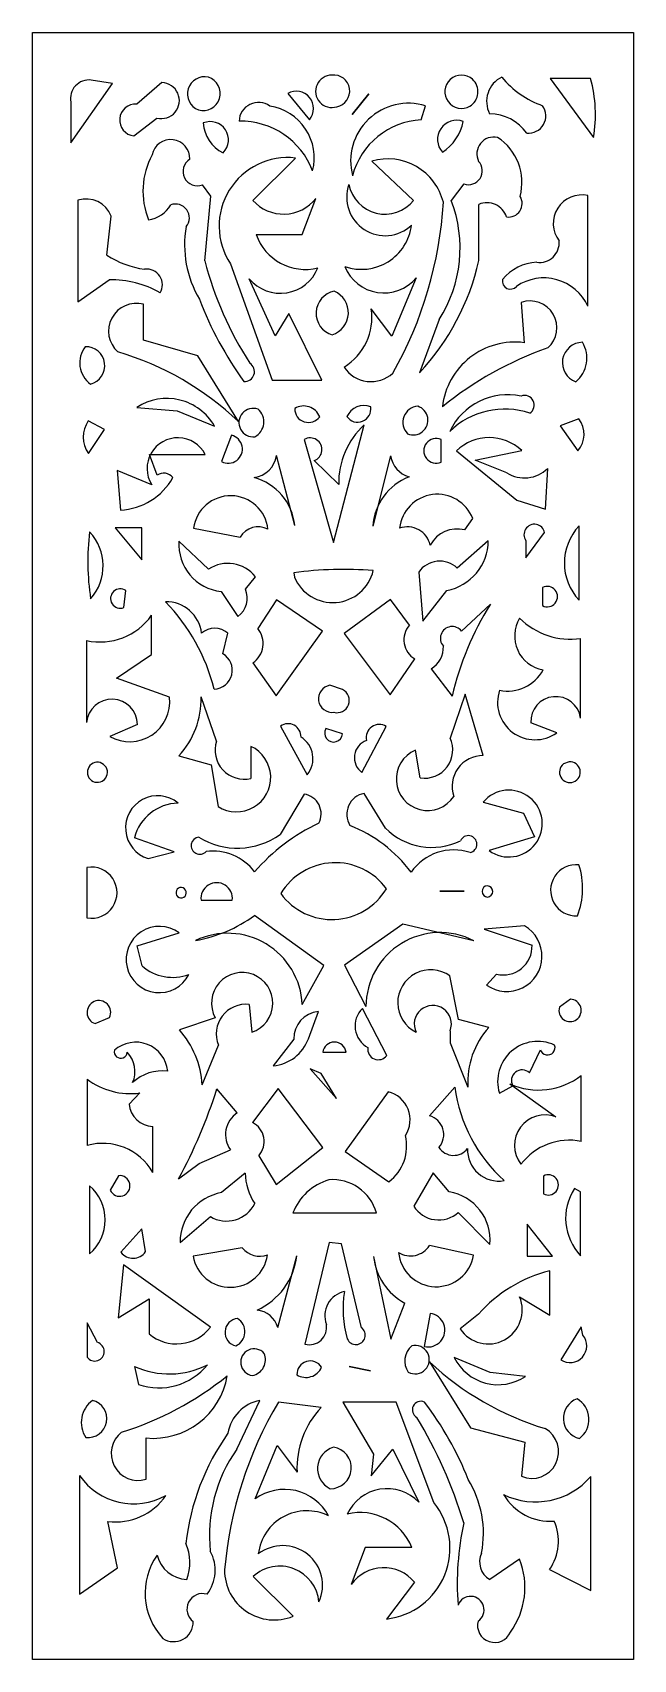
# Model space of a CAD drawing. Header units: inches. Extents: x 0 to 13, y 0 to 35.2.
import ezdxf

# ---------------------------------------------------------------- set-up
doc = ezdxf.new("R2010")
doc.units = ezdxf.units.IN
doc.header["$MEASUREMENT"] = 0
doc.layers.add('INSIDE_CUT', color=1, linetype='Continuous')
doc.layers.add('OUTSIDE_CUT', color=7, linetype='Continuous')

msp = doc.modelspace()

# ---------------------------------------------------------------- linework, layer by layer
at = {"layer": 'INSIDE_CUT'}
for p, q in [((1.731001, 34.08187), (1.270143, 34.159242)), ((11.194785, 34.190437), (12.136692, 32.914368)), ((12.071818, 34.190437), (11.194785, 34.190437)), ((0.828379, 32.805351), (1.731001, 34.08187)), ((2.798383, 34.103725), (2.255798, 33.637798)), ((5.521182, 33.868679), (5.990122, 33.302778)), ((6.917063, 33.413621), (7.27651, 33.863335)), ((7.27651, 33.863335), (6.917063, 33.413621)), ((0.828379, 33.681173), (0.828379, 32.805351)), ((8.410676, 33.296163), (8.503928, 33.601164)), ((2.194537, 32.953259), (2.691465, 33.33815)), ((4.765276, 31.555473), (5.691012, 32.472552)), ((7.341533, 32.408109), (8.244858, 31.556716)), ((3.859978, 31.649958), (3.678064, 31.895941)), ((9.330086, 31.912193), (9.058097, 31.55599)), ((0.983142, 31.559959), (0.983142, 29.362713)), ((3.724771, 30.251008), (3.859978, 31.649958)), ((5.836311, 30.81937), (6.12981, 31.599082)), ((9.655386, 30.254045), (9.655386, 31.471855)), ((12.013909, 29.267114), (12.013909, 31.662267)), ((1.61082, 30.372331), (1.704162, 31.219344)), ((4.838381, 30.81937), (5.836311, 30.81937)), ((4.281648, 30.184161), (5.182314, 27.667978)), ((0.983142, 29.362713), (1.659128, 29.835842)), ((5.249532, 28.624371), (4.68811, 29.860539)), ((8.302395, 29.879653), (7.7752, 28.618521)), ((2.397602, 28.530946), (2.397602, 29.310153)), ((7.7752, 28.618521), (7.327753, 29.209121)), ((10.56849, 29.348036), (10.635665, 28.479955)), ((5.543657, 29.111932), (5.249532, 28.624371)), ((6.261263, 27.667978), (5.543657, 29.111932)), ((8.794338, 28.977688), (8.370754, 27.830409)), ((3.578243, 28.193579), (2.397602, 28.530946)), ((4.454275, 26.772042), (3.578243, 28.193579)), ((5.182314, 27.667978), (6.261263, 27.667978)), ((1.558367, 26.600518), (1.205392, 26.789319)), ((2.256718, 27.080786), (3.13218, 27.004695)), ((3.13218, 27.004695), (3.935915, 26.675966)), ((11.819857, 26.830729), (11.417289, 26.67931)), ((1.208796, 26.083194), (1.558367, 26.600518)), ((4.303766, 26.477864), (4.087498, 25.907923)), ((6.510183, 24.160639), (7.175623, 26.705277)), ((11.417289, 26.67931), (11.797302, 26.141923)), ((2.694639, 25.61293), (2.53262, 26.059335)), ((2.53262, 26.059335), (3.737645, 26.059335)), ((5.671157, 24.524236), (5.274757, 26.04002)), ((5.878777, 26.387827), (6.510183, 24.160639)), ((8.836842, 25.89409), (8.836842, 26.387991)), ((9.170326, 26.138247), (10.475961, 25.072897)), ((9.57738, 25.937816), (10.585765, 26.144213)), ((2.578412, 25.406546), (1.833921, 25.716643)), ((1.833921, 25.716643), (1.902716, 24.85897)), ((6.623005, 25.409934), (6.093396, 25.928417)), ((7.745742, 26.030277), (7.359572, 24.509273)), ((10.258492, 25.665198), (9.57738, 25.937816)), ((11.099452, 24.882214), (11.144888, 25.76023)), ((10.475961, 25.072897), (11.099452, 24.882214)), ((9.348553, 24.430519), (9.522661, 24.67378)), ((1.787945, 24.476033), (2.364345, 23.78489)), ((2.364345, 24.476033), (1.787945, 24.476033)), ((2.364345, 23.78489), (2.364345, 24.476033)), ((3.482582, 24.468621), (4.489896, 24.273641)), ((10.671003, 23.826314), (11.07863, 24.371255)), ((11.823883, 22.90767), (11.823883, 24.516699)), ((3.805009, 23.579602), (3.167934, 24.189329)), ((9.860238, 24.196112), (9.18777, 23.604032)), ((10.671003, 24.197336), (10.671003, 23.826314)), ((4.604305, 23.149825), (4.82109, 23.414506)), ((5.651594, 23.504732), (5.665619, 23.406503)), ((8.353388, 23.519302), (8.44305, 22.455194)), ((1.975711, 22.7516), (2.020689, 23.117616)), ((4.082341, 23.098302), (4.444738, 22.560313)), ((5.275644, 22.921014), (4.874824, 22.299855)), ((6.270335, 22.240835), (5.275644, 22.921014)), ((7.747429, 22.92834), (6.744153, 22.18807)), ((8.153854, 22.366892), (7.747429, 22.92834)), ((8.44305, 22.455194), (8.959538, 23.120651)), ((11.033296, 23.184519), (11.033296, 22.792048)), ((2.575029, 21.733449), (2.575029, 22.58336)), ((9.90467, 22.821489), (9.281828, 22.241696)), ((4.115337, 21.750459), (4.226586, 22.194917)), ((5.270935, 20.842172), (6.270335, 22.240835)), ((6.744153, 22.18807), (7.733304, 20.861201)), ((1.167836, 22.038135), (1.167836, 20.266584)), ((11.856335, 20.36214), (11.856335, 22.080817)), ((1.814528, 21.227103), (2.575029, 21.733449)), ((4.764551, 21.551771), (5.270935, 20.842172)), ((7.733304, 20.861201), (8.269337, 21.639152)), ((2.963362, 20.810106), (1.814528, 21.227103)), ((8.623083, 21.425526), (9.075063, 20.833621)), ((3.976494, 19.864253), (3.645721, 20.817194)), ((6.708109, 20.980396), (6.430658, 21.069926)), ((9.356843, 20.875275), (9.036194, 19.928865)), ((9.750382, 19.548173), (9.356843, 20.875275)), ((2.270854, 20.223504), (1.671642, 19.96405)), ((5.363765, 20.185902), (5.943044, 19.134351)), ((6.704921, 20.018863), (6.346805, 20.132988)), ((7.127023, 19.182187), (7.651498, 20.177086)), ((11.340595, 20.04408), (10.778751, 20.25869)), ((4.724476, 19.749055), (4.724476, 19.050875)), ((3.166578, 19.545453), (3.863284, 19.349802)), ((8.385768, 19.066382), (8.282299, 19.663879)), ((11.610108, 19.416064), (11.485695, 19.368825)), ((1.508868, 18.998144), (1.556921, 19.034332)), ((3.863284, 19.349802), (4.013923, 18.446853)), ((5.876078, 18.715409), (5.357601, 17.844847)), ((7.634599, 17.980147), (7.17349, 18.732034)), ((9.746465, 18.53922), (10.622668, 18.302596)), ((10.622668, 18.302596), (10.856102, 17.789372)), ((3.062309, 17.466355), (2.203748, 17.772844)), ((10.856102, 17.789372), (9.877617, 17.494936)), ((2.500666, 17.323232), (3.062309, 17.466355)), ((1.177541, 17.129415), (1.177541, 16.039352)), ((8.80926, 16.615947), (9.335909, 16.615947)), ((9.335909, 16.615947), (8.80926, 16.615947)), ((3.644871, 16.419826), (4.322285, 16.419826)), ((6.301108, 15.011312), (4.798981, 16.091523)), ((8.007536, 15.900305), (6.750925, 15.013975)), ((9.546251, 15.544281), (8.007536, 15.900305)), ((10.643339, 15.866153), (9.773127, 15.791857)), ((2.265546, 15.432375), (3.171901, 15.712586)), ((9.773127, 15.791857), (10.805668, 15.447693)), ((2.368974, 14.998733), (2.265546, 15.432375)), ((5.836294, 14.167104), (6.301108, 15.011312)), ((6.750925, 15.013975), (7.213327, 14.119856)), ((9.212987, 13.843036), (9.029821, 14.782847)), ((10.035371, 14.822942), (9.823957, 14.585051)), ((4.685765, 14.167249), (4.745139, 13.56616)), ((7.663088, 13.064226), (7.135688, 14.080107)), ((11.634243, 14.277826), (11.39766, 14.106026)), ((1.353653, 13.751484), (1.666365, 13.885922)), ((3.952292, 13.877777), (3.176064, 13.614343)), ((5.968345, 13.426473), (6.183176, 14.012753)), ((9.871731, 13.668705), (9.212987, 13.843036)), ((5.650434, 13.415158), (5.205815, 12.836343)), ((9.032542, 13.598289), (9.031229, 13.336022)), ((3.669449, 12.42677), (4.020692, 13.288572)), ((6.278325, 13.136022), (6.781779, 13.136022)), ((9.031229, 13.336022), (9.418408, 12.377165)), ((10.747573, 12.687793), (10.988523, 13.186295)), ((6.002722, 12.770956), (6.573122, 12.131735)), ((6.243473, 12.670018), (6.002722, 12.770956)), ((6.573122, 12.131735), (6.243473, 12.670018)), ((1.179621, 12.550315), (1.179621, 11.117004)), ((4.429221, 11.819341), (3.988839, 12.343369)), ((5.313501, 12.349046), (4.757807, 11.614877)), ((6.282058, 11.074742), (5.313501, 12.349046)), ((9.132493, 12.378843), (8.58936, 11.759875)), ((10.098619, 12.248129), (10.392277, 12.406953)), ((10.328552, 12.447956), (11.322793, 11.733133)), ((11.871833, 11.204411), (11.871833, 12.633164)), ((2.089423, 12.012025), (2.323471, 12.252315)), ((7.690505, 12.277853), (6.765, 10.988598)), ((2.603661, 10.535473), (2.603661, 11.526508)), ((3.603234, 10.727258), (4.279605, 11.021792)), ((5.272767, 10.274524), (6.282058, 11.074742)), ((6.765, 10.988598), (7.710142, 10.332018)), ((3.158664, 10.393079), (3.603234, 10.727258)), ((4.893454, 10.892412), (5.272767, 10.274524)), ((1.233866, 10.241502), (1.233866, 8.772372)), ((1.857672, 10.46281), (1.679273, 10.150277)), ((4.598576, 10.519351), (4.087204, 10.096394)), ((8.665239, 10.522044), (8.245434, 9.804431)), ((9.012761, 10.114905), (8.665239, 10.522044)), ((11.053151, 10.45581), (11.053151, 10.071437)), ((11.854826, 10.112455), (11.721622, 10.183169)), ((11.854826, 8.733362), (11.854826, 10.112455)), ((3.192823, 9.017181), (3.848728, 9.578902)), ((5.629492, 9.657245), (7.43992, 9.657245)), ((9.209961, 9.665252), (9.895105, 8.976821)), ((2.364127, 9.317203), (1.910993, 8.805966)), ((2.443477, 8.820713), (2.364127, 9.317203)), ((11.249718, 8.721069), (10.698276, 9.415688)), ((10.698276, 9.415688), (10.698276, 8.721069)), ((4.536302, 8.90237), (3.475219, 8.723766)), ((6.41737, 9.020901), (5.892751, 6.819411)), ((6.684578, 8.98668), (6.41737, 9.020901)), ((7.115204, 7.176041), (6.684578, 8.98668)), ((9.542407, 8.745804), (8.586686, 8.952745)), ((1.970143, 8.538691), (1.852486, 7.392343)), ((3.847568, 7.1854), (1.970143, 8.538691)), ((5.306097, 7.179639), (5.718479, 8.728485)), ((7.375745, 8.712893), (7.753365, 6.930369)), ((10.698276, 8.721069), (11.249718, 8.721069)), ((11.189303, 7.444032), (11.189303, 8.403542)), ((1.852486, 7.392343), (2.52232, 7.800065)), ((2.52232, 7.800065), (2.52232, 7.041394)), ((10.536924, 7.842294), (11.189303, 7.444032)), ((7.753365, 6.930369), (8.051097, 7.707761)), ((8.600085, 7.485059), (8.472944, 6.768474)), ((9.646938, 7.468218), (9.250277, 7.148622)), ((1.404311, 6.856835), (1.179641, 7.282032)), ((1.179641, 7.282032), (1.179641, 6.53927)), ((11.865854, 7.192861), (11.426848, 6.482085)), ((11.908077, 7.013649), (11.865854, 7.192861)), ((2.206066, 6.337324), (2.293502, 5.947543)), ((8.589941, 6.434276), (9.47516, 5.013136)), ((9.899836, 6.204641), (9.119239, 6.532605)), ((6.84911, 6.333628), (7.313048, 6.239578)), ((7.313048, 6.239578), (6.84911, 6.333628)), ((10.664983, 6.122585), (9.899836, 6.204641)), ((4.419774, 4.546966), (4.916372, 5.600178)), ((6.245183, 5.451795), (5.320544, 5.565887)), ((6.713178, 5.567215), (7.376423, 4.44311)), ((7.864845, 5.567215), (6.713178, 5.567215)), ((8.679815, 3.392501), (7.864845, 5.567215)), ((9.47516, 5.013136), (10.648401, 4.69981)), ((2.455159, 3.897093), (2.455159, 4.790055)), ((4.816456, 3.47395), (5.291411, 4.625049)), ((5.291411, 4.625049), (5.723156, 4.049875)), ((10.648401, 4.69981), (10.576565, 3.962643)), ((7.32707, 3.969674), (7.793503, 4.548654)), ((7.376423, 4.44311), (7.32707, 3.969674)), ((7.793503, 4.548654), (8.357075, 3.402637)), ((1.016669, 3.975465), (1.016669, 1.410281)), ((12.076784, 1.488162), (12.076784, 3.958543)), ((1.839431, 1.978843), (1.628006, 2.985023)), ((7.198381, 2.423285), (6.896262, 1.62223)), ((8.204289, 2.423285), (7.198381, 2.423285)), ((10.537237, 2.170272), (9.894007, 1.727887)), ((1.016669, 1.410281), (1.839431, 1.978843)), ((5.63708, 0.934355), (4.77024, 1.793326)), ((11.186722, 1.947346), (12.076784, 1.488162)), ((8.260894, 1.672095), (7.65699, 0.874376))]:
    msp.add_line(p, q, dxfattribs=at)
for centre, radius, start, end in [((1.222791, 33.759856), 0.402183, 83.238393, 191.282025), ((3.720369, 33.860761), 0.37013, 76.608286, 248.87793), ((3.690866, 33.869926), 0.369336, 253.665191, 71.821025), ((6.472846, 33.91599), 0.34949, 89.718678, 287.758492), ((6.516361, 33.922679), 0.345336, 280.525106, 96.952064), ((9.2806, 33.906176), 0.360258, 48.621144, 300.007254), ((9.269569, 33.907274), 0.366837, 301.413591, 47.214806), ((10.413656, 33.695365), 0.590359, 116.603819, 206.649246), ((11.721393, 35.530009), 2.044317, 219.73447, 250.399414), ((9.20348, 33.40493), 2.973951, 350.505485, 15.315198), ((2.787071, 33.715051), 0.388838, 255.766441, 88.332938), ((5.706193, 33.544743), 0.373045, 319.562241, 119.732164), ((2.228365, 33.295242), 0.343653, 85.421242, 264.350833), ((4.889266, 33.255283), 0.421443, 54.437704, 177.699856), ((4.955791, 32.473363), 1.138846, 345.856742, 80.97832), ((8.132056, 32.407357), 1.250386, 72.698146, 194.770084), ((9.876396, 32.431311), 0.999307, 35.497737, 89.44869), ((10.727036, 33.387046), 0.377292, 264.362078, 35.129967), ((3.843725, 32.867112), 0.394456, 315.217607, 112.337992), ((4.441318, 33.26683), 0.748326, 182.670264, 244.885335), ((4.492927, 31.5938), 1.67858, 20.990487, 90.845302), ((8.483326, 31.686486), 1.611316, 92.584188, 165.54938), ((9.173672, 32.876478), 0.412837, 69.949685, 221.894553), ((8.327323, 33.449023), 1.005012, 302.435896, 349.408343), ((2.99172, 32.460393), 0.412177, 357.979668, 168.790747), ((9.979165, 32.561838), 0.366417, 77.466816, 206.090117), ((9.424865, 31.94538), 1.162187, 344.962285, 56.950458), ((4.026227, 31.757912), 1.637888, 151.457282, 202.196968), ((3.564647, 32.182775), 0.308444, 121.466185, 291.574303), ((5.518121, 31.00084), 1.481833, 83.299833, 213.444395), ((7.682209, 31.213251), 1.242476, 14.09463, 105.913847), ((9.42858, 32.196733), 0.301106, 250.906699, 42.638649), ((7.626532, 31.62366), 0.830049, 160.416725, 313.66524), ((7.624185, 32.051871), 0.793986, 190.889642, 321.418159), ((11.883484, 31.057658), 0.618517, 77.826854, 217.730321), ((1.159619, 31.000087), 0.587027, 21.931829, 107.495366), ((2.42782, 31.78043), 0.646507, 277.278006, 330.243053), ((3.094881, 31.181479), 0.297523, 320.010312, 110.830947), ((5.429041, 32.156206), 0.895245, 222.14632, 321.514705), ((0.37318, 32.023506), 8.529223, 330.486699, 356.587582), ((6.386237, 30.526678), 2.863271, 327.249213, 21.068774), ((9.828496, 31.058465), 0.448173, 18.296819, 112.721839), ((10.29923, 31.488373), 0.292723, 261.113306, 32.081448), ((5.596284, 30.596485), 2.307306, 170.173133, 210.634643), ((7.114252, 31.160235), 1.093997, 250.932096, 352.804897), ((5.903155, 31.192477), 1.128251, 199.310967, 283.928455), ((10.964882, 30.644866), 0.430784, 262.339881, 4.56594), ((2.65996, 31.951175), 1.895638, 236.396004, 262.84121), ((2.464987, 29.728664), 0.344133, 329.730148, 96.886169), ((11.212759, 32.225077), 7.743831, 194.768932, 212.756031), ((5.359993, 30.427293), 0.878998, 220.148731, 337.95672), ((7.603887, 30.468359), 0.913504, 201.992619, 319.875665), ((4.552981, 31.406266), 5.230884, 316.874021, 347.274946), ((10.944826, 29.226591), 0.992039, 92.158619, 141.548046), ((1.732114, 27.814588), 2.022571, 59.383076, 92.068019), ((6.619993, 29.115164), 0.485645, 101.079182, 253.701941), ((6.330059, 29.128378), 0.503365, 287.772481, 67.008642), ((10.335807, 29.809163), 0.171351, 168.440761, 319.686494), ((11.058055, 28.829077), 1.051443, 24.620439, 124.238937), ((2.244793, 28.729512), 0.600413, 75.255637, 228.501431), ((10.822594, 32.163463), 7.715533, 200.822666, 215.886492), ((6.083956, 29.025703), 1.257249, 301.425856, 8.388724), ((10.765653, 28.803304), 0.579315, 310.935576, 109.897543), ((1.593031, 28.044772), 0.571759, 142.510106, 233.425993), ((1.153711, 27.983279), 0.409728, 283.929327, 92.006772), ((0.045339, 22.156143), 6.3832, 46.313708, 73.605819), ((13.702751, 21.09727), 7.705223, 109.38541, 128.886607), ((10.436047, 26.911432), 1.581174, 82.747245, 173.335425), ((11.902068, 28.04734), 0.439974, 90.671985, 250.329194), ((11.322167, 28.144376), 0.669263, 310.179594, 30.821585), ((4.586854, 27.854), 0.213783, 265.914753, 57.938385), ((7.323082, 28.334619), 0.697369, 213.189487, 312.661187), ((2.904667, 26.083413), 1.189366, 29.881589, 123.009977), ((5.86667, 26.73735), 0.373141, 22.192381, 121.343391), ((7.164481, 26.722777), 0.397081, 67.5984, 156.469851), ((8.359398, 26.757348), 0.3476, 94.311085, 225.098577), ((8.238355, 26.802112), 0.316423, 246.864626, 72.545036), ((10.27935, 25.96363), 1.388676, 77.99378, 154.511612), ((10.647973, 27.131124), 0.206802, 301.553817, 112.684278), ((1.721602, 26.438737), 0.624004, 145.817709, 214.734644), ((4.772297, 26.751389), 0.307933, 69.873175, 277.173435), ((4.643699, 26.765988), 0.361086, 297.557051, 49.48956), ((5.969889, 27.050699), 0.297362, 178.971515, 324.564257), ((7.034206, 27.044668), 0.28521, 214.944643, 9.123609), ((10.212602, 25.344559), 1.699612, 71.347226, 134.287583), ((11.388215, 26.500092), 0.543724, 318.796836, 37.45208), ((3.14401, 25.757835), 0.665812, 26.925472, 211.844126), ((4.232392, 26.178944), 0.307322, 241.870012, 76.57085), ((6.005436, 26.167161), 0.254432, 290.225157, 119.855076), ((8.350063, 25.438689), 1.727297, 132.838116, 180.953872), ((8.732331, 26.141041), 0.268155, 67.061534, 292.938466), ((9.881147, 25.405387), 1.020956, 46.3576, 134.125364), ((4.729085, 26.109655), 0.550098, 276.825554, 352.727613), ((8.307655, 26.124826), 0.569812, 189.5513, 253.375678), ((10.641531, 26.273832), 0.719135, 237.81605, 314.422847), ((1.8341, 26.234009), 1.376749, 272.856777, 330.834325), ((2.838018, 25.39991), 0.256778, 39.450053, 123.943631), ((4.476799, 24.406069), 1.200189, 5.650329, 74.65223), ((8.603695, 24.418978), 1.247395, 111.593248, 175.848942), ((4.286603, 24.357237), 0.811699, 6.183279, 172.112803), ((8.756438, 24.380124), 0.820568, 20.969406, 173.905331), ((6.569762, 23.744837), 5.374122, 173.145058, 188.597063), ((0.458169, 23.651916), 1.068307, 318.317397, 43.424724), ((4.882636, 24.038298), 0.457855, 62.566306, 149.068602), ((8.109708, 23.987991), 0.508244, 13.141259, 109.445433), ((9.188342, 23.785287), 0.664825, 76.055543, 151.399136), ((10.856962, 24.326142), 0.226212, 11.503307, 214.708849), ((12.683027, 23.712185), 1.177018, 136.880752, 223.119248), ((4.191535, 24.118522), 1.026047, 176.042868, 263.890871), ((8.753391, 24.208198), 1.106913, 280.733212, 359.374384), ((4.22404, 22.949248), 0.756923, 37.927862, 123.614176), ((8.807532, 23.197763), 0.556448, 46.895616, 144.701125), ((6.717704, 15.48275), 8.092514, 85.371553, 97.570167), ((6.494643, 23.759455), 0.90103, 203.061586, 346.484364), ((1.89862, 22.946845), 0.209913, 54.442383, 291.546101), ((2.890985, 22.105619), 0.771517, 6.66652, 91.019177), ((-0.114163, 19.975724), 4.167266, 14.060424, 44.123665), ((4.166297, 22.952032), 0.480596, 305.405828, 24.30275), ((11.136146, 22.988284), 0.221555, 242.340298, 117.659702), ((1.458439, 23.376657), 1.369705, 257.75074, 324.607534), ((15.440695, 19.344066), 6.537587, 147.865246, 166.829785), ((3.941786, 21.878235), 0.425908, 48.034165, 131.911852), ((4.474652, 21.976674), 0.514377, 304.304554, 38.924571), ((8.51006, 22.050385), 0.476508, 138.377249, 239.656622), ((9.079477, 22.084425), 0.256281, 37.854895, 221.300125), ((11.170442, 22.133591), 0.741576, 148.676719, 260.166343), ((11.639587, 23.633342), 1.567582, 225.299707, 277.947723), ((8.357728, 21.884444), 0.530112, 300.037305, 3.334615), ((3.913168, 21.395958), 0.408096, 272.11815, 60.304234), ((10.277622, 21.815141), 0.870027, 258.467818, 331.71781), ((1.718138, 20.214142), 0.552795, 0.970362, 174.556355), ((2.103628, 20.713611), 0.865132, 240.044367, 6.403973), ((1.845592, 20.769281), 1.800767, 317.186413, 1.524642), ((6.482384, 20.778825), 0.295662, 100.075796, 276.488352), ((6.584116, 20.743533), 0.267354, 255.193798, 62.368929), ((10.868229, 20.700089), 0.808379, 161.044548, 305.756182), ((11.320146, 20.283299), 0.541955, 8.364858, 182.602541), ((5.527824, 19.958203), 0.280646, 358.159765, 125.772989), ((6.512837, 20.035048), 0.192766, 149.464108, 355.183552), ((7.498697, 19.943939), 0.278757, 56.759775, 193.58662), ((4.585366, 19.673561), 0.638035, 162.609999, 282.593231), ((4.409274, 19.076087), 0.743127, 237.858679, 64.902779), ((5.51582, 19.482274), 0.550972, 320.841269, 57.934455), ((7.361062, 19.503751), 0.397715, 109.585629, 233.95232), ((8.477306, 19.673845), 0.614321, 261.43058, 24.527099), ((1.403517, 19.188038), 0.21716, 314.943596, 299.02102), ((8.547049, 19.038957), 0.67869, 112.960172, 326.79601), ((9.740838, 18.885413), 0.662828, 89.174968, 199.212688), ((11.624227, 19.191424), 0.225083, 127.986407, 93.596568), ((2.706711, 17.986348), 0.69439, 50.398697, 252.73878), ((5.811824, 18.288188), 0.432026, 332.034694, 81.446844), ((7.262077, 18.277516), 0.463071, 101.028809, 211.308853), ((10.303997, 18.078863), 0.723028, 233.863363, 140.453312), ((3.173736, 17.519024), 1.002648, 91.394026, 165.336017), ((7.927719, 14.350903), 4.117739, 114.909204, 139.325716), ((5.771565, 15.23648), 3.006824, 36.508526, 68.64597), ((8.639636, 18.987517), 1.422988, 225.066414, 295.71619), ((3.618341, 17.601836), 0.185747, 96.623099, 317.191984), ((4.433536, 19.131431), 1.584043, 238.119172, 305.687115), ((9.427162, 17.632774), 0.184956, 282.311156, 156.85608), ((3.894336, 16.337483), 1.146675, 37.445778, 96.999028), ((9.110806, 16.38997), 1.12011, 71.479731, 145.440381), ((1.274396, 16.584383), 0.55357, 259.923472, 100.076528), ((6.547867, 15.864279), 1.368313, 35.964946, 149.283919), ((11.760658, 16.636028), 0.553065, 83.867907, 272.718343), ((10.27507, 16.680297), 1.625318, 338.460916, 18.125334), ((3.215258, 16.58028), 0.111214, 171.662642, 33.740182), ((3.213534, 16.58793), 0.108646, 29.877444, 175.52538), ((3.983578, 16.45903), 0.340968, 353.397489, 186.602511), ((6.478538, 17.376796), 1.373845, 216.313956, 328.934909), ((9.846122, 16.611028), 0.121983, 92.095462, 269.237965), ((9.83313, 16.610877), 0.122351, 275.331992, 86.001435), ((2.743071, 15.13816), 0.716841, 53.257335, 333.141633), ((3.013674, 18.522185), 3.015865, 279.784909, 306.297056), ((10.259889, 15.208819), 0.761001, 235.051519, 59.743209), ((4.220319, 14.088777), 1.617873, 2.77498, 115.405343), ((8.814283, 14.120453), 1.600956, 62.793016, 180.021382), ((10.186471, 15.423892), 0.619655, 255.886419, 2.20124), ((3.033099, 15.771125), 1.018652, 229.310134, 290.064979), ((4.534511, 14.194689), 0.662882, 288.526619, 208.560207), ((8.612487, 14.205041), 0.71276, 54.16044, 243.982637), ((1.434563, 13.994195), 0.255842, 334.963005, 251.563688), ((4.616071, 13.528964), 0.642079, 83.768623, 201.98703), ((7.508624, 13.700155), 0.532395, 134.466042, 241.28803), ((8.65866, 13.744765), 0.401551, 338.606208, 206.672736), ((11.628682, 14.036688), 0.241203, 163.293635, 88.678878), ((6.239698, 13.426105), 0.589365, 95.50331, 181.064294), ((1.752223, 12.326521), 1.919846, 2.993207, 42.128412), ((5.111505, 13.745916), 0.91445, 275.919638, 339.553767), ((11.164547, 12.489607), 1.749756, 137.633991, 183.684477), ((1.90893, 13.145913), 0.14137, 168.152659, 354.313676), ((2.233093, 12.655298), 0.695665, 5.877453, 131.671659), ((1.612506, 12.715812), 0.603481, 336.549079, 43.589754), ((6.530052, 13.099798), 0.25432, 8.18873, 171.81127), ((7.479044, 13.199871), 0.228631, 171.612871, 323.608832), ((10.931038, 12.498427), 0.869236, 65.335184, 196.735379), ((11.142122, 13.23442), 0.160962, 197.396557, 19.578472), ((2.818355, 11.776036), 0.956474, 83.592197, 132.991912), ((10.588855, 12.523424), 0.228492, 46.002028, 210.646335), ((2.11806, 13.80815), 1.569336, 233.274285, 277.521047), ((-6.45374, 15.636601), 10.949559, 331.387734, 342.496509), ((12.463338, 12.843823), 3.363144, 187.947033, 227.68769), ((10.946412, 13.821965), 1.506537, 245.787658, 307.898935), ((2.615907, 12.054566), 0.5282, 184.619524, 268.671448), ((7.548361, 11.673778), 0.620574, 326.558061, 76.758729), ((4.736259, 11.348935), 0.561743, 123.132823, 215.617489), ((4.549139, 11.201732), 0.462851, 318.064633, 63.203031), ((8.474025, 11.353589), 0.422339, 318.902826, 74.152032), ((11.085184, 11.118574), 0.658893, 68.86182, 217.995799), ((7.121594, 11.104907), 0.971466, 307.288925, 13.505692), ((1.516363, 9.907266), 1.255731, 30.017999, 105.555036), ((9.110648, 11.281068), 0.378698, 212.791827, 322.240653), ((10.084248, 11.021696), 0.674764, 177.666248, 279.822935), ((11.613047, 9.911321), 1.318732, 78.682895, 142.563343), ((0.608828, 9.506937), 0.964499, 310.394306, 49.605694), ((1.88392, 10.240644), 0.223711, 203.825046, 96.738145), ((5.860751, 10.554711), 1.26267, 181.60475, 213.329089), ((6.770209, 9.200013), 1.228941, 107.183858, 158.157652), ((6.493385, 9.395953), 0.981938, 15.432203, 95.039335), ((11.158071, 10.263624), 0.218961, 241.368595, 118.631405), ((4.275095, 9.030474), 1.082353, 99.996891, 180.703719), ((4.198418, 10.15705), 0.675676, 238.832572, 334.008313), ((8.841392, 9.070967), 1.057911, 354.894349, 80.677682), ((12.709476, 9.542907), 1.177196, 147.05139, 223.447476), ((8.786972, 10.14562), 0.640057, 212.212421, 311.365596), ((2.171991, 9.002715), 0.326848, 217.010285, 326.162579), ((4.920596, 9.218788), 0.497797, 219.467191, 289.152372), ((8.179571, 9.20971), 0.481429, 237.284702, 327.740497), ((8.734696, 8.880171), 0.818811, 185.291945, 350.555021), ((4.277613, 8.863007), 0.814385, 189.844614, 351.920263), ((4.238759, 8.911366), 1.490979, 294.457198, 352.954448), ((8.67915, 8.859204), 1.311592, 186.404833, 241.389815), ((11.904482, 5.484844), 3.005041, 103.768118, 138.698966), ((6.858831, 7.433134), 0.535777, 102.066046, 200.360463), ((9.042399, 7.583089), 2.32583, 170.746873, 196.272194), ((9.859671, 7.558392), 0.734352, 213.917807, 22.743221), ((4.808622, 7.03952), 0.516832, 15.730389, 84.735379), ((8.555201, 7.123451), 0.364383, 256.953455, 82.924459), ((3.115968, 7.748165), 0.923008, 229.971653, 322.431608), ((4.465675, 7.074495), 0.302516, 95.784482, 256.655198), ((4.258597, 7.088177), 0.337225, 294.017056, 58.422624), ((5.990732, 7.178403), 0.372123, 254.733875, 10.579367), ((6.995238, 7.012804), 0.202579, 203.696262, 53.687064), ((1.345443, 6.660226), 0.205233, 216.111531, 73.331493), ((4.793416, 6.429673), 0.289725, 40.760319, 262.919644), ((8.481639, 6.456773), 0.428247, 130.797483, 214.356681), ((8.276214, 6.483536), 0.30659, 241.112786, 104.041377), ((11.627438, 6.784101), 0.362561, 236.409077, 39.281525), ((2.957148, 7.991251), 1.816479, 245.576234, 297.098704), ((2.734592, 7.224947), 1.351414, 250.950112, 320.983897), ((4.692765, 6.483551), 0.347515, 280.770085, 22.909878), ((6.008793, 6.166098), 0.289638, 32.135811, 182.122955), ((12.955102, 11.115208), 6.400449, 226.999204, 253.04318), ((10.072108, 7.006171), 1.06406, 206.426868, 303.861119), ((-0.13118, 11.526077), 6.923297, 287.276526, 308.864128), ((2.611083, 6.407437), 1.62488, 264.493413, 350.360293), ((5.914306, 6.472674), 0.372409, 238.433439, 335.825327), ((11.930364, 5.214961), 0.447267, 109.710513, 256.902509), ((11.52596, 5.191597), 0.511667, 306.318831, 60.294191), ((1.643791, 5.126566), 0.589889, 125.947756, 213.431779), ((1.200513, 5.207205), 0.408585, 263.110749, 76.268786), ((12.673876, 1.201367), 8.551054, 149.309038, 175.07138), ((5.074891, 4.757239), 0.857714, 100.650374, 170.870279), ((7.627391, 4.138956), 1.906317, 136.474436, 182.678362), ((8.400617, 5.399079), 0.184234, 65.630181, 241.81248), ((2.935367, 1.31554), 6.984247, 21.671709, 37.496051), ((-0.454375, -0.035303), 10.230894, 17.014552, 31.017624), ((10.803471, 4.492244), 0.576163, 246.807435, 60.360647), ((2.283692, 4.454893), 0.583559, 127.936615, 287.087385), ((8.376017, 1.945823), 5.088566, 144.602767, 173.638093), ((6.646955, 4.128242), 0.4814, 106.432837, 244.508609), ((6.444904, 4.144248), 0.45057, 269.347461, 81.593985), ((7.040408, 2.687813), 3.213126, 144.647015, 186.227399), ((2.186562, 4.790872), 1.426021, 214.876223, 299.340489), ((7.489231, 2.71987), 2.2652, 349.362792, 31.242403), ((10.879894, 4.984758), 1.576598, 244.087533, 319.390167), ((1.797842, 4.291488), 1.317458, 262.593308, 325.632055), ((5.449311, 2.599455), 1.079466, 27.984983, 125.892518), ((7.671656, 2.741122), 0.952576, 43.98329, 154.973313), ((11.20041, 4.157239), 1.169545, 210.328643, 274.183313), ((5.932994, 2.160898), 1.055308, 63.579746, 173.435044), ((7.090569, 1.97848), 1.199259, 21.771101, 103.602765), ((7.484563, 2.411204), 1.546471, 276.401651, 39.385848), ((15.524758, 1.632014), 6.336421, 167.91701, 184.133514), ((10.30206, 2.557711), 1.074789, 325.396612, 23.763498), ((2.373519, 2.098211), 1.030939, 339.123224, 23.523064), ((3.881066, 1.43347), 1.444478, 145.306995, 222.581161), ((3.371749, 2.430473), 0.70052, 194.452691, 267.138393), ((3.10465, 1.928663), 0.847677, 322.304758, 28.972556), ((5.412591, 1.600334), 0.861873, 335.535276, 127.777876), ((10.108959, 2.109438), 0.437933, 153.953042, 240.604678), ((8.996238, 1.562517), 1.656516, 324.146597, 21.523811), ((5.230348, 1.930437), 1.075923, 179.702318, 292.211776), ((5.347464, 1.164985), 0.85323, 5.27341, 132.572043), ((7.597747, 1.122587), 0.861234, 39.646405, 144.539074), ((3.67646, 1.08949), 0.335758, 72.86259, 233.659927), ((9.477191, 1.073457), 0.290782, 303.641067, 159.502442), ((3.052832, 0.809686), 0.424768, 236.351357, 1.260871), ((9.997598, 0.738256), 0.371187, 165.471297, 336.840854)]:
    msp.add_arc(centre, radius, start, end, dxfattribs=at)
at = {"layer": 'OUTSIDE_CUT'}
for p, q in [((0, 35.1875), (13, 35.1875)), ((0, 0), (0, 35.1875)), ((13, 35.1875), (13, 0)), ((13, 0), (0, 0))]:
    msp.add_line(p, q, dxfattribs=at)

doc.saveas('drawing.dxf')
